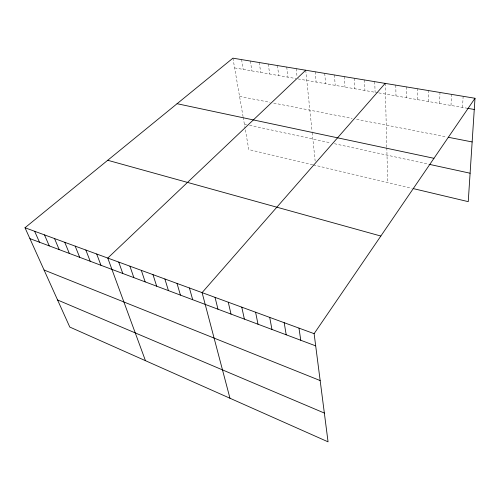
<?xml version="1.0" encoding="UTF-8"?>
<svg xmlns="http://www.w3.org/2000/svg" width="500" height="500" viewBox="0 0 500 500"><rect width="100%" height="100%" fill="white"/><g stroke="black" fill="none" stroke-linecap="round" stroke-linejoin="round"><path stroke-width="0.38" stroke-dasharray="2.5 1.88" d="M417.469 99.619L417.544 88.75M428.475 101.525L428.675 90.594M439.656 103.469L439.981 92.469M451.006 105.438L451.463 94.369M462.544 107.438L463.137 96.306M234.619 67.912L295.869 78.531M298.038 78.906L378.062 92.788M378.806 92.912L466.944 108.2M239.556 96.394L270.106 102.375M273.738 103.088L352.144 118.444M356.581 119.312L446.756 136.975M244.369 124.119L246.594 124.6M249.562 125.25L330.644 142.881M334.425 143.706L428.837 164.244M312.688 164.731L248.781 149.575L244.869 127M313.412 164.906L411.55 188.188M232.925 58.163L243.056 116.569M243.194 117.331L244.744 126.281M241.581 59.594L243.2 69.4M250.35 61.05L251.9 70.906M259.25 62.525L260.725 72.438M268.281 64.019L269.675 73.987M277.438 65.537L278.75 75.562M286.731 67.075L287.962 77.162M296.163 68.637L297.062 76.606M305.731 70.225L312.056 131.25M312.206 132.669L315.156 161.119M315.163 71.787L316.131 82.044M324.725 73.369L325.606 83.688M334.431 74.981L335.213 85.356M344.281 76.612L344.969 87.044M354.275 78.269L354.869 88.763M364.425 79.95L364.913 90.506M374.725 81.656L375.106 92.275M385.188 83.387L386.806 147.075M386.825 147.819L387.713 182.537M395.806 85.15L395.969 95.887M406.594 86.938L406.637 97.737"/><path stroke-width="0.75" d="M475 98.269L314.119 333.663L328.056 441.838L69.787 327.056L25 227.744L232.925 58.163L475 98.269L468.244 201.644L413.062 188.55M385.188 83.387L202.094 292.625L229.969 398.244M305.731 70.225L107.769 258.069L145.45 360.681M467.675 108.325L474.269 109.469M448.219 137.262L472.144 141.944M177.087 103.706L433.969 158.306M429.581 164.406L470.106 173.219M107.725 160.275L380.838 236.044M25 227.744L314.119 333.663M29.906 238.625L315.688 345.863M44.062 270.012L320.163 380.562M57.581 299.994L324.35 413.056M34.656 231.287L39.487 242.219M44.5 234.894L49.25 245.881M54.538 238.569L59.194 249.619M64.763 242.312L69.338 253.419M75.2 246.137L79.675 257.3M85.838 250.031L90.213 261.256M96.694 254.013L100.962 265.287M118.737 262.087L122.788 273.481M129.925 266.188L133.856 277.631M141.337 270.369L145.15 281.869M152.988 274.637L156.675 286.194M164.881 278.994L168.431 290.606M177.025 283.444L180.438 295.113M189.425 287.981L192.688 299.706M215.031 297.362L217.981 309.2M228.256 302.213L231.031 314.1M241.775 307.162L244.375 319.1M255.594 312.225L258.006 324.219M269.725 317.4L271.944 329.45M284.181 322.7L286.2 334.794M298.975 328.119L300.775 340.269"/></g></svg>
